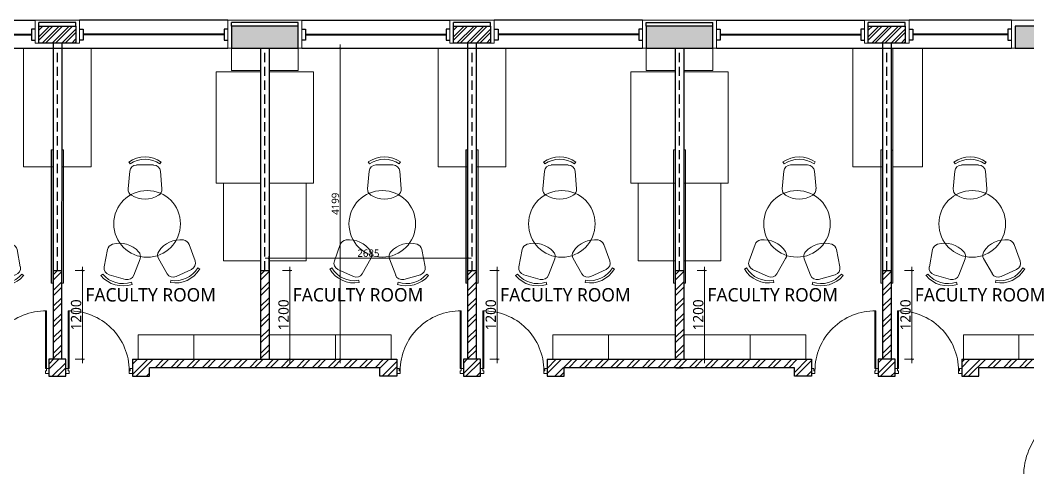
# Model space of a CAD drawing. Header units: millimetres. Extents: x 897770 to 1185420, y -692043 to -233237.
# Drawn here: x 912792 to 926400, y -437724 to -431679 of the extents above; entities that cross this region are included whole.
import ezdxf

# ---------------------------------------------------------------- set-up
doc = ezdxf.new("R2010")
doc.units = ezdxf.units.MM
doc.header["$MEASUREMENT"] = 0
doc.header["$PDMODE"] = 67
doc.linetypes.add('HIDDEN', pattern=[0.375, 0.25, -0.125])
doc.layers.get('Defpoints').update_dxf_attribs({"color": 6})
for name, color, linetype, lineweight in [('A-Detail Lines', 8, 'Continuous', 25), ('A-Door', 4, 'Continuous', 9), ('A-Wall Sec', 1, 'Continuous', 30), ('A-WIN', 5, 'Continuous', 25), ('Dim', 254, 'Continuous', 13), ('ele l', 6, 'Continuous', 15), ('Fire pipe', 80, 'Continuous', 15), ('frntr', 32, 'Continuous', 13), ('I-Furniture', 34, 'Continuous', 13), ('P-SANR-FIXT', 6, 'Continuous', 9), ('S-Concrete', 40, 'Continuous', 30), ('ST CLADDING PLAN', 6, 'Continuous', 9), ('text', 7, 'Continuous', 5)]:
    doc.layers.add(name, color=color, linetype=linetype, lineweight=lineweight)
for name, color, linetype in [('A-Wall Patt', 8, 'Continuous'), ('A-Window', 4, 'Continuous'), ('S-Conc Patt', 9, 'Continuous')]:
    doc.layers.add(name, color=color, linetype=linetype)
doc.styles.get("Standard").update_dxf_attribs({"font": 'trebuc.ttf'})
doc.dimstyles.new('IIITD_WD_M @ 50', dxfattribs={"dimscale": 50, "dimtxt": 2, "dimasz": 0.5, "dimexe": 0.5, "dimexo": 0.25, "dimgap": 0.3, "dimtad": 1, "dimdec": 0, "dimrnd": 1, "dimzin": 0, "dimdsep": 46, "dimtxsty": 'Standard', "dimblk": 'ARCHTICK', "dimcen": 0.2, "dimdle": 1, "dimclrd": 8, "dimclre": 9, "dimadec": 0, "dimazin": 0, "dimtfac": 1, "dimtdec": 0, "dimtofl": 0, "dimtmove": 0, "dimatfit": 0, "dimfxl": 1, "dimtolj": 1, "dimtzin": 0, "dimlwd": -1, "dimlwe": -1, "dimarcsym": 0})
pattern_1 = [(45, (1589778.83, -160440.31), (-106.066017, 106.066017), []), (45, (1589849.54, -160440.31), (-106.066017, 106.066017), [])]

# ---------------------------------------------------------------- blocks, each defined once
blk = doc.blocks.new('Big Door Garbage')
at = {"layer": 'A-Detail Lines', "lineweight": 18}
for centre, radius, start, end in [((-12515, 128703), 515, 270, 3.8969), ((-11085, 128703), 915, 177.8078, 270)]:
    blk.add_arc(centre, radius, start, end, dxfattribs=at)
at = {"layer": 'ele l', "lineweight": 18}
for p, q in [((-12550, 128778), (-12500, 128778)), ((-12550, 128703), (-12550, 128778)), ((-12515, 128738), (-12500, 128738)), ((-12515, 128703), (-12515, 128738)), ((-12500, 128778), (-12500, 128738)), ((-11100, 128778), (-11100, 128738)), ((-11050, 128778), (-11100, 128778)), ((-11085, 128738), (-11100, 128738)), ((-11085, 128703), (-11085, 128738)), ((-11050, 128703), (-11050, 128778)), ((-12550, 128703), (-12515, 128703)), ((-12515, 128703), (-12515, 128188)), ((-12499, 128703), (-12515, 128703)), ((-12499, 128703), (-12499, 128188)), ((-11101, 128703), (-11101, 127788)), ((-11101, 128703), (-11085, 128703)), ((-11050, 128703), (-11085, 128703)), ((-11085, 128703), (-11085, 127788))]:
    blk.add_line(p, q, dxfattribs=at)
blk = doc.blocks.new('block lft')
at = {"layer": 'S-Conc Patt'}
for points in [[(815815, -274526), (815815, -274226), (814915, -274226), (814915, -274526)], [(821415, -274526), (821415, -274226), (820515, -274226), (820515, -274526)], [(826400, -274526), (826400, -274226), (825500, -274226), (825500, -274526)]]:
    blk.add_hatch(color=256, dxfattribs=at).paths.add_polyline_path(points)
at = {"layer": 'S-Concrete'}
for points in [[(814915, -274226), (814915, -274526), (815815, -274526), (815815, -274226)], [(820515, -274226), (820515, -274526), (821415, -274526), (821415, -274226)]]:
    blk.add_lwpolyline(points, close=True, dxfattribs=at)
at = {"layer": 'S-Concrete', "elevation": 0}
blk.add_lwpolyline([(825500, -274226), (825500, -274526), (826400, -274526), (826400, -274226)], close=True, dxfattribs=at)
blk = doc.blocks.new('block rt lft')
at = {"color": 6}
blk.add_blockref('block lft', (0, 0), dxfattribs=at)
blk = doc.blocks.new('WEREWGFWERG')
at = {"layer": 'A-Wall Patt'}
h = blk.add_hatch(dxfattribs=at)
h.set_pattern_fill('ANSI32', color=256, scale=250, style=0)
h.set_pattern_definition([(45, (11200, 500), (-66.291261, 66.291261), []), (45, (11244.19, 500), (-66.291261, 66.291261), [])])
h.paths.add_polyline_path([(924568, -353681), (924568, -353911), (925068, -353911), (925068, -353681)])
at = {"layer": 'A-Detail Lines'}
for p, q in [((925068, -353631, 0), (924568, -353631, 0)), ((924568, -353681, 0), (924568, -353631, 0)), ((925068, -353681, 0), (925068, -353631, 0))]:
    blk.add_line(p, q, dxfattribs=at)
at = {"layer": 'A-Wall Sec', "elevation": 0}
blk.add_lwpolyline([(924568, -353911), (924568, -353681), (925068, -353681), (925068, -353911)], close=True, dxfattribs=at)
blk.add_lwpolyline([(924568, -353911), (924568, -353681), (925068, -353681), (925068, -353911)], close=True, dxfattribs=at)
at = {"layer": 'A-WIN', "color": 2, "lineweight": 40}
blk.add_line((926453, -353796, 0), (925168, -353796, 0), dxfattribs=at)
at = {"layer": 'A-WIN', "color": 2, "lineweight": 40, "elevation": 0}
blk.add_lwpolyline([(922568, -353796), (924468, -353796)], dxfattribs=at)
blk.add_lwpolyline([(922568, -353796), (924468, -353796)], dxfattribs=at)
at = {"layer": 'A-Window'}
for p, q in [((926503, -353601, 0), (925118, -353601, 0)), ((922518, -353981, 0), (926503, -353981, 0))]:
    blk.add_line(p, q, dxfattribs=at)
at = {"layer": 'A-Window', "elevation": 0}
for points in [[(922518, -353601), (924518, -353601)], [(922518, -353721), (922568, -353721), (922568, -353871), (922518, -353871)], [(924518, -353721), (924468, -353721), (924468, -353871), (924518, -353871)], [(925118, -353721), (925168, -353721), (925168, -353871), (925118, -353871)], [(926503, -353721), (926453, -353721), (926453, -353871), (926503, -353871)]]:
    blk.add_lwpolyline(points, dxfattribs=at)
at = {"layer": 'ST CLADDING PLAN'}
for p, q in [((922518, -353981), (922518, -353601)), ((924518, -353911, 0), (924518, -353601, 0)), ((925118, -353601, 0), (924518, -353601, 0)), ((925118, -353911, 0), (925118, -353601, 0)), ((926503, -353981, 0), (926503, -353601, 0)), ((924518, -353911, 0), (924568, -353911, 0)), ((925118, -353911, 0), (925068, -353911, 0)), ((922518, -353981, 0), (922468, -353981)), ((926503, -353981, 0), (926553, -353981, 0))]:
    blk.add_line(p, q, dxfattribs=at)
blk = doc.blocks.new('ERGEWGRWR')
at = {"layer": 'A-Wall Patt'}
h = blk.add_hatch(dxfattribs=at)
h.set_pattern_fill('ANSI32', color=256, scale=250, style=0)
h.set_pattern_definition([(45, (5600, 500), (-66.291261, 66.291261), []), (45, (5644.19, 500), (-66.291261, 66.291261), [])])
h.paths.add_polyline_path([(918968, -353681), (918968, -353911), (919468, -353911), (919468, -353681)])
at = {"layer": 'A-Detail Lines'}
for p, q in [((919468, -353631, 0), (918968, -353631, 0)), ((918968, -353681, 0), (918968, -353631, 0)), ((919468, -353681, 0), (919468, -353631, 0))]:
    blk.add_line(p, q, dxfattribs=at)
at = {"layer": 'A-Wall Sec', "elevation": 0}
blk.add_lwpolyline([(918968, -353911), (918968, -353681), (919468, -353681), (919468, -353911)], close=True, dxfattribs=at)
blk.add_lwpolyline([(918968, -353911), (918968, -353681), (919468, -353681), (919468, -353911)], close=True, dxfattribs=at)
at = {"layer": 'A-WIN', "color": 2, "lineweight": 40}
blk.add_line((921468, -353796), (919568, -353796, 0), dxfattribs=at)
at = {"layer": 'A-WIN', "color": 2, "lineweight": 40, "elevation": 0}
blk.add_lwpolyline([(916968, -353796), (918868, -353796)], dxfattribs=at)
blk.add_lwpolyline([(916968, -353796), (918868, -353796)], dxfattribs=at)
at = {"layer": 'A-Window'}
for p, q in [((921518, -353601, 0), (919518, -353601, 0)), ((916918, -353981, 0), (921518, -353981))]:
    blk.add_line(p, q, dxfattribs=at)
at = {"layer": 'A-Window', "elevation": 0}
for points in [[(916918, -353601), (918918, -353601)], [(916918, -353721), (916968, -353721), (916968, -353871), (916918, -353871)], [(918918, -353721), (918868, -353721), (918868, -353871), (918918, -353871)], [(919518, -353721), (919568, -353721), (919568, -353871), (919518, -353871)], [(921518, -353721), (921468, -353721), (921468, -353871), (921518, -353871)]]:
    blk.add_lwpolyline(points, dxfattribs=at)
at = {"layer": 'ST CLADDING PLAN'}
for p, q in [((916918, -353981), (916918, -353601)), ((918918, -353911, 0), (918918, -353601, 0)), ((919518, -353601, 0), (918918, -353601, 0)), ((919518, -353911, 0), (919518, -353601, 0)), ((921518, -353981, 0), (921518, -353601, 0)), ((918918, -353911, 0), (918968, -353911, 0)), ((919518, -353911, 0), (919468, -353911, 0)), ((916918, -353981, 0), (916868, -353981)), ((921518, -353981), (921568, -353981))]:
    blk.add_line(p, q, dxfattribs=at)
blk = doc.blocks.new('ERGWERGWRWRG')
at = {"layer": 'A-Wall Patt'}
h = blk.add_hatch(dxfattribs=at)
h.set_pattern_fill('ANSI32', color=256, scale=250, style=0)
h.set_pattern_definition([(45, (2e-08, 500), (-66.291261, 66.291261), []), (45, (44.19, 500), (-66.291261, 66.291261), [])])
h.paths.add_polyline_path([(913368, -353681), (913368, -353911), (913868, -353911), (913868, -353681)])
at = {"layer": 'A-Detail Lines'}
for p, q in [((913868, -353631, 0), (913368, -353631, 0)), ((913368, -353681, 0), (913368, -353631, 0)), ((913868, -353681, 0), (913868, -353631, 0))]:
    blk.add_line(p, q, dxfattribs=at)
at = {"layer": 'A-Wall Sec', "elevation": 0}
blk.add_lwpolyline([(913368, -353911), (913368, -353681), (913868, -353681), (913868, -353911)], close=True, dxfattribs=at)
blk.add_lwpolyline([(913368, -353911), (913368, -353681), (913868, -353681), (913868, -353911)], close=True, dxfattribs=at)
at = {"layer": 'A-WIN', "color": 2, "lineweight": 40}
blk.add_line((915868, -353796), (913968, -353796, 0), dxfattribs=at)
at = {"layer": 'A-WIN', "color": 2, "lineweight": 40, "elevation": 0}
blk.add_lwpolyline([(911893, -353796), (913268, -353796)], dxfattribs=at)
blk.add_lwpolyline([(911893, -353796), (913268, -353796)], dxfattribs=at)
at = {"layer": 'A-Window'}
for p, q in [((915918, -353601, 0), (913918, -353601, 0)), ((911843, -353981, 0), (915918, -353981))]:
    blk.add_line(p, q, dxfattribs=at)
at = {"layer": 'A-Window', "elevation": 0}
for points in [[(911843, -353601), (913318, -353601)], [(911843, -353721), (911893, -353721), (911893, -353871), (911843, -353871)], [(913318, -353721), (913268, -353721), (913268, -353871), (913318, -353871)], [(913918, -353721), (913968, -353721), (913968, -353871), (913918, -353871)], [(915918, -353721), (915868, -353721), (915868, -353871), (915918, -353871)]]:
    blk.add_lwpolyline(points, dxfattribs=at)
at = {"layer": 'ST CLADDING PLAN'}
for p, q in [((911843, -353981), (911843, -353601)), ((913318, -353911, 0), (913318, -353601, 0)), ((913918, -353601, 0), (913318, -353601, 0)), ((913918, -353911, 0), (913918, -353601, 0)), ((915918, -353981, 0), (915918, -353601, 0)), ((913318, -353911, 0), (913368, -353911, 0)), ((913918, -353911, 0), (913868, -353911, 0)), ((911843, -353981, 0), (911793, -353981)), ((915918, -353981), (915968, -353981))]:
    blk.add_line(p, q, dxfattribs=at)
blk = doc.blocks.new('wtrtrwtw')
at = {"layer": 'A-Wall Patt'}
for p, q in [((916868, -353631, 0), (915968, -353631, 0)), ((915968, -353681), (915968, -353631, 0)), ((916868, -353681), (916868, -353631, 0)), ((921568, -353631, 0), (922468, -353631, 0)), ((921568, -353681), (921568, -353631, 0)), ((922468, -353681), (922468, -353631, 0))]:
    blk.add_line(p, q, dxfattribs=at)
at = {"layer": 'ST CLADDING PLAN'}
for p, q in [((916918, -353601, 0), (915918, -353601, 0)), ((921518, -353601, 0), (922518, -353601, 0))]:
    blk.add_line(p, q, dxfattribs=at)
blk = doc.blocks.new('ABL_Door_S - 1000 x 2100-11-3 Second Floor Lvl')
at = {"layer": 'A-Door'}
blk.add_arc((-450, -2.5), 900, 269.04503, 0, dxfattribs=at)
at = {"layer": 'ele l'}
for p, q in [((-500, 37.5), (-450, 37.5)), ((-500, -37.5), (-500, 37.5)), ((-450, 37.5), (-450, -2.5)), ((450, 37.5), (450, -2.5)), ((500, 37.5), (450, 37.5)), ((500, -37.5), (500, 37.5)), ((-500, -37.5), (-465, -37.5)), ((-465, -2.5), (-450, -2.5)), ((-465, -37.5), (-465, -2.5)), ((-465, -37.5), (-465, -902.4)), ((-450, -37.5), (-465, -37.5)), ((-450, -37.5), (-450, -902.5)), ((465, -2.5), (450, -2.5)), ((465, -37.5), (465, -2.5)), ((500, -37.5), (465, -37.5))]:
    blk.add_line(p, q, dxfattribs=at)
blk = doc.blocks.new('A$C036A7D3A')
at = {"layer": 'I-Furniture'}
blk.add_hatch(color=160, dxfattribs=at).paths.add_polyline_path([(-18, -1754), (-18, 46), (7, 46), (7, -1754)])
at = {"layer": 'I-Furniture', "elevation": 0}
blk.add_lwpolyline([(-18, -1754), (-18, 46), (7, 46), (7, -1754)], close=True, dxfattribs=at)
blk = doc.blocks.new('_ArchTick')
at = {"color": 0, "linetype": 'ByBlock', "const_width": 0.15}
blk.add_lwpolyline([(-0.5, -0.5), (0.5, 0.5)], dxfattribs=at)
blk = doc.blocks.new('*D841')
at = {"layer": 'Defpoints', "color": 0, "transparency": 16777216}
for p in [(918952, -435058, 0), (919235, -435058), (918952, -436258, 0)]:
    blk.add_point(p, dxfattribs=at)
at = {"layer": 'Dim', "color": 8, "transparency": 16777216}
blk.add_line((919235, -436308), (919235, -435008), dxfattribs=at)
at = {"layer": 'Dim', "color": 9, "transparency": 16777216}
for p, q in [((919135, -435058), (919260, -435058)), ((919135, -436258), (919260, -436258))]:
    blk.add_line(p, q, dxfattribs=at)
at = {"layer": 'Dim', "color": 8, "transparency": 16777216, "xscale": 25, "yscale": 25, "zscale": 25}
for p, rotation in [((919235, -435058), 90), ((919235, -436258), 270)]:
    blk.add_blockref('_ArchTick', p, dxfattribs=dict(at, rotation=rotation))
at = {"layer": 'Dim', "color": 0, "transparency": 16777216, "insert": (919148, -435658), "char_height": 140, "attachment_point": 5, "rotation": 90}
blk.add_mtext('\\A1;1200', dxfattribs=at)
blk = doc.blocks.new('*D842')
at = {"layer": 'Defpoints', "color": 0, "transparency": 16777216}
for p in [(916152, -435058, 0), (916435, -435058), (916152, -436258, 0)]:
    blk.add_point(p, dxfattribs=at)
at = {"layer": 'Dim', "color": 8, "transparency": 16777216}
blk.add_line((916435, -436308), (916435, -435008), dxfattribs=at)
at = {"layer": 'Dim', "color": 9, "transparency": 16777216}
for p, q in [((916335, -435058), (916460, -435058)), ((916335, -436258), (916460, -436258))]:
    blk.add_line(p, q, dxfattribs=at)
at = {"layer": 'Dim', "color": 8, "transparency": 16777216, "xscale": 25, "yscale": 25, "zscale": 25}
for p, rotation in [((916435, -435058), 90), ((916435, -436258), 270)]:
    blk.add_blockref('_ArchTick', p, dxfattribs=dict(at, rotation=rotation))
at = {"layer": 'Dim', "color": 0, "transparency": 16777216, "insert": (916349, -435658), "char_height": 140, "attachment_point": 5, "rotation": 90}
blk.add_mtext('\\A1;1200', dxfattribs=at)
blk = doc.blocks.new('*D843')
at = {"layer": 'Defpoints', "color": 0, "transparency": 16777216}
for p in [(913352, -435058, 0), (913635, -435058), (913352, -436258, 0)]:
    blk.add_point(p, dxfattribs=at)
at = {"layer": 'Dim', "color": 8, "transparency": 16777216}
blk.add_line((913635, -436308), (913635, -435008), dxfattribs=at)
at = {"layer": 'Dim', "color": 9, "transparency": 16777216}
for p, q in [((913535, -435058), (913660, -435058)), ((913535, -436258), (913660, -436258))]:
    blk.add_line(p, q, dxfattribs=at)
at = {"layer": 'Dim', "color": 8, "transparency": 16777216, "xscale": 25, "yscale": 25, "zscale": 25}
for p, rotation in [((913635, -435058), 90), ((913635, -436258), 270)]:
    blk.add_blockref('_ArchTick', p, dxfattribs=dict(at, rotation=rotation))
at = {"layer": 'Dim', "color": 0, "transparency": 16777216, "insert": (913548, -435658), "char_height": 140, "attachment_point": 5, "rotation": 90}
blk.add_mtext('\\A1;1200', dxfattribs=at)
blk = doc.blocks.new('*D844')
at = {"layer": 'Defpoints', "color": 0, "transparency": 16777216}
for p in [(921752, -435058, 0), (922035, -435058), (921752, -436258, 0)]:
    blk.add_point(p, dxfattribs=at)
at = {"layer": 'Dim', "color": 8, "transparency": 16777216}
blk.add_line((922035, -436308), (922035, -435008), dxfattribs=at)
at = {"layer": 'Dim', "color": 9, "transparency": 16777216}
for p, q in [((921935, -435058), (922060, -435058)), ((921935, -436258), (922060, -436258))]:
    blk.add_line(p, q, dxfattribs=at)
at = {"layer": 'Dim', "color": 8, "transparency": 16777216, "xscale": 25, "yscale": 25, "zscale": 25}
for p, rotation in [((922035, -435058), 90), ((922035, -436258), 270)]:
    blk.add_blockref('_ArchTick', p, dxfattribs=dict(at, rotation=rotation))
at = {"layer": 'Dim', "color": 0, "transparency": 16777216, "insert": (921949, -435658), "char_height": 140, "attachment_point": 5, "rotation": 90}
blk.add_mtext('\\A1;1200', dxfattribs=at)
blk = doc.blocks.new('*D845')
at = {"layer": 'Defpoints', "color": 0, "transparency": 16777216}
for p in [(924552, -435058, 0), (924835, -435058), (924552, -436258, 0)]:
    blk.add_point(p, dxfattribs=at)
at = {"layer": 'Dim', "color": 8, "transparency": 16777216}
blk.add_line((924835, -436308), (924835, -435008), dxfattribs=at)
at = {"layer": 'Dim', "color": 9, "transparency": 16777216}
for p, q in [((924735, -435058), (924860, -435058)), ((924735, -436258), (924860, -436258))]:
    blk.add_line(p, q, dxfattribs=at)
at = {"layer": 'Dim', "color": 8, "transparency": 16777216, "xscale": 25, "yscale": 25, "zscale": 25}
for p, rotation in [((924835, -435058), 90), ((924835, -436258), 270)]:
    blk.add_blockref('_ArchTick', p, dxfattribs=dict(at, rotation=rotation))
at = {"layer": 'Dim', "color": 0, "transparency": 16777216, "insert": (924748, -435658), "char_height": 140, "attachment_point": 5, "rotation": 90}
blk.add_mtext('\\A1;1200', dxfattribs=at)
blk = doc.blocks.new('chair1')
at = {"layer": 'frntr'}
for p, q in [((-320, 228), (-84, 207)), ((16, 201), (42, 219)), ((1, 115), (1, -115)), ((-320, -228), (-84, -207)), ((16, -201), (42, -219))]:
    blk.add_line(p, q, dxfattribs=at)
for centre, radius, start, end in [((-108, 0), 351, 148.407, 211.593), ((-328, 135), 92.9, 85.0303, 148.407), ((-92, 115), 92.9, 0, 85.0303), ((-278, 0), 356, 325.6197, 34.3803), ((-278, 0), 387, 325.6197, 34.3803), ((-92, -115), 92.9, 274.9697, 0), ((-328, -135), 92.9, 211.593, 274.9697)]:
    blk.add_arc(centre, radius, start, end, dxfattribs=at)
blk = doc.blocks.new('*D1940')
at = {"layer": 'Defpoints', "color": 0, "transparency": 16777216}
for p in [(918837, -434892), (916152, -435058, 0), (918837, -435231, 0)]:
    blk.add_point(p, dxfattribs=at)
at = {"layer": 'P-SANR-FIXT', "color": 8, "transparency": 16777216}
blk.add_line((916102, -434892), (918887, -434892), dxfattribs=at)
at = {"layer": 'P-SANR-FIXT', "color": 9, "transparency": 16777216}
for p, q in [((916152, -435045), (916152, -434867)), ((918837, -435218), (918837, -434867))]:
    blk.add_line(p, q, dxfattribs=at)
at = {"layer": 'P-SANR-FIXT', "color": 8, "transparency": 16777216, "xscale": 25, "yscale": 25, "zscale": 25, "rotation": 180}
blk.add_blockref('_ArchTick', (916152, -434892), dxfattribs=at)
at = {"layer": 'P-SANR-FIXT', "color": 8, "transparency": 16777216, "xscale": 25, "yscale": 25, "zscale": 25}
blk.add_blockref('_ArchTick', (918837, -434892), dxfattribs=at)
at = {"layer": 'P-SANR-FIXT', "color": 0, "transparency": 16777216, "insert": (917495, -434826), "char_height": 100, "attachment_point": 5}
blk.add_mtext('\\A1;2685', dxfattribs=at)
blk = doc.blocks.new('*D1941')
at = {"layer": 'Defpoints', "color": 0, "transparency": 16777216}
for p in [(917115, -432059), (917880, -432059, 0), (917880, -436258, 0)]:
    blk.add_point(p, dxfattribs=at)
at = {"layer": 'P-SANR-FIXT', "color": 8, "transparency": 16777216}
blk.add_line((917115, -436308), (917115, -432009), dxfattribs=at)
at = {"layer": 'P-SANR-FIXT', "color": 9, "transparency": 16777216}
for p, q in [((917867, -432059), (917090, -432059)), ((917867, -436258), (917090, -436258))]:
    blk.add_line(p, q, dxfattribs=at)
at = {"layer": 'P-SANR-FIXT', "color": 8, "transparency": 16777216, "xscale": 25, "yscale": 25, "zscale": 25}
for p, rotation in [((917115, -432059), 90), ((917115, -436258), 270)]:
    blk.add_blockref('_ArchTick', p, dxfattribs=dict(at, rotation=rotation))
at = {"layer": 'P-SANR-FIXT', "color": 0, "transparency": 16777216, "insert": (917049, -434158), "char_height": 100, "attachment_point": 5, "rotation": 90}
blk.add_mtext('\\A1;4199', dxfattribs=at)

msp = doc.modelspace()

# ---------------------------------------------------------------- hatches: boundary and pattern name
at = {"layer": 'A-Wall Patt'}
h = msp.add_hatch(dxfattribs=at)
h.set_pattern_fill('ANSI32', color=256, scale=400, style=0)
h.set_pattern_definition([(45, (-11199.6, 0), (-106.066017, 106.066017), []), (45, (-11128.89, 0), (-106.066017, 106.066017), [])])
h.paths.add_polyline_path([(913237.4, -436257.9), (913352.5, -436257.9), (913352.5, -435057.9), (913237.4, -435057.9)])
h = msp.add_hatch(dxfattribs=at)
h.set_pattern_fill('ANSI32', color=256, scale=400, style=0)
h.set_pattern_definition([(45, (-8399.38, 0), (-106.066017, 106.066017), []), (45, (-8328.67, 0), (-106.066017, 106.066017), [])])
h.paths.add_polyline_path([(916037.7, -436257.9), (916152.7, -436257.9), (916152.7, -435057.9), (916037.7, -435057.9)])
h = msp.add_hatch(dxfattribs=at)
h.set_pattern_fill('ANSI32', color=256, scale=400, style=0)
h.set_pattern_definition([(45, (-5599.6, 0), (-106.066017, 106.066017), []), (45, (-5528.89, 0), (-106.066017, 106.066017), [])])
h.paths.add_polyline_path([(918837.4, -436257.9), (918952.5, -436257.9), (918952.5, -435057.9), (918837.4, -435057.9)])
h = msp.add_hatch(dxfattribs=at)
h.set_pattern_fill('ANSI32', color=256, scale=400, style=0)
h.set_pattern_definition([(45, (-2799.38, 0), (-106.066017, 106.066017), []), (45, (-2728.67, 0), (-106.066017, 106.066017), [])])
h.paths.add_polyline_path([(921637.7, -436257.9), (921752.7, -436257.9), (921752.7, -435057.9), (921637.7, -435057.9)])
h = msp.add_hatch(dxfattribs=at)
h.set_pattern_fill('ANSI32', color=256, scale=400, style=0)
h.paths.add_polyline_path([(924437, -436257.9), (924552.1, -436257.9), (924552.1, -435057.9), (924437, -435057.9)])
h = msp.add_hatch(dxfattribs=at)
h.set_pattern_fill('ANSI32', color=256, scale=400, style=0)
h.set_pattern_definition(pattern_1)
h.paths.add_polyline_path([(913179.5, -436487.8), (913409.5, -436487.8), (913409.5, -436257.9), (913179.5, -436257.9)])
h = msp.add_hatch(dxfattribs=at)
h.set_pattern_fill('ANSI32', color=256, scale=400, style=0)
h.set_pattern_definition(pattern_1)
h.paths.add_polyline_path([(917879.5, -436257.9), (914309.5, -436257.9), (914309.5, -436487.9), (914539.5, -436487.9), (914539.5, -436372.9), (917649.5, -436372.9), (917649.5, -436397.9), (917649.5, -436487.9), (917879.5, -436487.9)])
h = msp.add_hatch(dxfattribs=at)
h.set_pattern_fill('ANSI32', color=256, scale=400, style=0)
h.set_pattern_definition(pattern_1)
h.paths.add_polyline_path([(919009.5, -436257.9), (918779.5, -436257.9), (918779.5, -436487.9), (919009.5, -436487.9)])
h = msp.add_hatch(dxfattribs=at)
h.set_pattern_fill('ANSI32', color=256, scale=400, style=0)
h.set_pattern_definition(pattern_1)
h.paths.add_polyline_path([(923479.5, -436257.9), (919909.5, -436257.9), (919909.5, -436487.9), (920139.5, -436487.9), (920139.5, -436372.9), (923249.5, -436372.9), (923249.5, -436397.9), (923249.5, -436487.9), (923479.5, -436487.9)])
h = msp.add_hatch(dxfattribs=at)
h.set_pattern_fill('ANSI32', color=256, scale=400, style=0)
h.paths.add_polyline_path([(924609.2, -436257.9), (924379.2, -436257.9), (924379.2, -436382.9), (924379.5, -436382.9), (924379.5, -436450.4), (924379.2, -436450.4), (924379.2, -436487.9), (924609.2, -436487.9)])
h = msp.add_hatch(dxfattribs=at)
h.set_pattern_fill('ANSI32', color=256, scale=400, style=0)
h.set_pattern_definition(pattern_1)
h.paths.add_polyline_path([(927179.8, -436257.9), (925509.2, -436257.9), (925509.2, -436487.9), (925739.2, -436487.9), (925739.2, -436372.9), (927409.8, -436372.9), (927409.8, -436316.5), (927179.8, -436316.5)])

# ---------------------------------------------------------------- linework, layer by layer
at = {"layer": 'A-Wall Sec'}
for p, q in [((913237.3, -431989, 0), (913237, -436257.9, 0)), ((913352.3, -431989, 0), (913352, -436257.9, 0)), ((918837, -436257.9, 0), (918837.3, -431989, 0)), ((918952, -436257.9, 0), (918952.3, -431989, 0)), ((924437.3, -431989, 0), (924437, -436257.9, 0)), ((924552.3, -431989, 0), (924552, -436257.9, 0)), ((916037.3, -432059, 0), (916037.3, -436258.2, 0)), ((916152.3, -432059, 0), (916152.3, -436257.9, 0)), ((921637.3, -432059, 0), (921637.3, -436257.9, 0)), ((921752.3, -432059, 0), (921752.3, -436257.9, 0)), ((913237.1, -435057.9, 0), (913352.1, -435057.9, 0)), ((916037.3, -435057.9, 0), (916152.3, -435057.9, 0)), ((918837.1, -435057.9, 0), (918952.1, -435057.9, 0)), ((921637.3, -435057.9, 0), (921752.3, -435057.9, 0)), ((924437.1, -435057.9, 0), (924552.1, -435057.9, 0)), ((914309.5, -436372.9, 0), (914309.5, -436372.9, 0)), ((919909.5, -436372.9, 0), (919909.5, -436372.9, 0)), ((921644.8, -436372.9, 0), (921744.8, -436372.9, 0)), ((921644.8, -436372.9, 0), (921744.8, -436372.9, 0))]:
    msp.add_line(p, q, dxfattribs=at)
at = {"layer": 'A-Wall Sec', "elevation": 0}
for points in [[(913179.5, -436487.8), (913409.5, -436487.8), (913409.5, -436257.9), (913179.5, -436257.9)], [(918779.5, -436487.9), (919009.5, -436487.9), (919009.5, -436257.9), (918779.5, -436257.9)], [(924379.2, -436487.9), (924609.2, -436487.9), (924609.2, -436257.9), (924379.2, -436257.9)]]:
    msp.add_lwpolyline(points, close=True, dxfattribs=at)
for points in [[(914309.5, -436257.9), (914309.5, -436487.9), (914539.5, -436487.9), (914539.5, -436372.9)], [(914309.5, -436257.9), (917879.5, -436257.9), (917879.5, -436487.9), (917649.5, -436487.9), (917649.5, -436372.9), (914539.5, -436372.9)], [(919909.5, -436257.9), (919909.5, -436487.9), (920139.5, -436487.9), (920139.5, -436372.9)], [(919909.5, -436257.9), (923479.5, -436257.9), (923479.5, -436487.9), (923249.5, -436487.9), (923249.5, -436372.9), (920139.5, -436372.9)], [(925509.2, -436257.9), (925509.2, -436487.9), (925739.2, -436487.9), (925739.2, -436372.9)], [(925509.2, -436257.9), (927179.8, -436257.9)], [(927409.8, -436316.5), (927409.8, -436372.9), (925739.2, -436372.9)]]:
    msp.add_lwpolyline(points, dxfattribs=at)
at = {"layer": 'A-Window', "linetype": 'HIDDEN', "ltscale": 500}
for p, q in [((913294.5, -435057.9, 0), (913294.5, -432059, 0)), ((916094.5, -435057.9, 0), (916094.5, -432059, 0)), ((918894.5, -435057.9, 0), (918894.5, -432059, 0)), ((921694.5, -435057.9, 0), (921694.5, -432059, 0)), ((924494.2, -435057.9, 0), (924494.2, -432059.6, 0))]:
    msp.add_line(p, q, dxfattribs=at)
at = {"layer": 'Fire pipe', "elevation": 0}
for points in [[(915644.3, -432059), (915644.3, -432359), (916036.8, -432359), (916036.8, -432059), (915644.3, -432059)], [(916152.3, -432059), (916152.3, -432359), (916544.8, -432359), (916544.8, -432059), (916152.3, -432059)], [(921244.3, -432059), (921244.3, -432359), (921636.8, -432359), (921636.8, -432059), (921244.3, -432059)], [(921751.8, -432059), (921751.8, -432359), (922144.3, -432359), (922144.3, -432059), (921751.8, -432059)]]:
    msp.add_lwpolyline(points, dxfattribs=at)
at = {"layer": 'frntr', "elevation": 0}
for points in [[(913237.3, -432058.3), (913237.5, -433658.3), (912837.5, -433658.4), (912837.3, -432058.4)], [(913352.3, -432059), (913352.3, -433659), (913752.3, -433659), (913752.3, -432059)], [(918836.2, -432058.6), (918836.4, -433658.6), (918436.4, -433658.7), (918436.2, -432058.7)], [(918952.3, -432059), (918952.3, -433659), (919352.3, -433659), (919352.3, -432059)], [(924436.2, -432058.6), (924436.4, -433658.6), (924036.4, -433658.7), (924036.2, -432058.7)], [(924577.1, -432059), (924577.1, -433659), (924977.1, -433659), (924977.1, -432059)], [(915437.5, -433878.3), (915437.3, -432378.3), (916037.3, -432378.2), (916037.5, -433878.2)], [(916152.5, -433878.3), (916152.3, -432378.3), (916752.3, -432378.2), (916752.5, -433878.2)], [(921037.5, -433878.3), (921037.3, -432378.3), (921637.3, -432378.2), (921637.5, -433878.2)], [(921752.5, -433878.3), (921752.3, -432378.3), (922352.3, -432378.2), (922352.5, -433878.2)], [(915537.5, -434928.3), (915537.3, -433878.3), (916037.3, -433878.2), (916037.5, -434928.2)], [(916152.6, -434928.3), (916152.5, -433878.3), (916652.5, -433878.3), (916652.6, -434928.3)], [(921137.5, -434928.3), (921137.3, -433878.3), (921637.3, -433878.2), (921637.5, -434928.2)], [(921752.6, -434928.3), (921752.5, -433878.3), (922252.5, -433878.3), (922252.6, -434928.3)]]:
    msp.add_lwpolyline(points, close=True, dxfattribs=at)
at = {"layer": 'frntr'}
for centre in [(914506.5, -434429.3), (917682.3, -434429.1), (920106.5, -434429.3), (923282.3, -434429.1), (925648.5, -434429.3, 0)]:
    msp.add_circle(centre, 450, dxfattribs=at)
at = {"layer": 'I-Furniture'}
for p, q in [((914386.8, -435927.9, 0), (914386.7, -436257.6, 0)), ((916036.8, -435927.9, 0), (914386.8, -435927.9, 0)), ((915136.8, -435927.9, 0), (915136.8, -436257.9, 0)), ((916151.8, -435927.9, 0), (917801.8, -435927.9, 0)), ((917051.8, -435927.9, 0), (917051.8, -436257.9, 0)), ((917801.8, -435927.9, 0), (917801.8, -436257.5, 0)), ((919986.8, -435927.9, 0), (919986.7, -436257.5, 0)), ((921636.8, -435927.9, 0), (919986.8, -435927.9, 0)), ((920736.8, -435927.9, 0), (920736.8, -436257.9, 0)), ((921751.8, -435928.2, 0), (923402.1, -435928.2, 0)), ((922651.8, -435928.2, 0), (922651.8, -436257.9, 0)), ((922651.8, -435928.2, 0), (922651.8, -436257.9, 0)), ((923402.1, -435928.2, 0), (923402.1, -436257.9, 0)), ((927179.3, -435928.2, 0), (925529.6, -435928.2, 0)), ((925529.6, -436257.9, 0), (925529.6, -435928.2, 0)), ((926279.3, -435928.2, 0), (926279.3, -436257.9, 0))]:
    msp.add_line(p, q, dxfattribs=at)
at = {"layer": 'I-Furniture', "elevation": 0}
for points in [[(913212.2, -433431), (913212.2, -435230.8), (913237.2, -435230.8), (913237.2, -433431)], [(918812.1, -433431), (918812.1, -435230.8), (918837.1, -435230.8), (918837.1, -433431)], [(921612.4, -433431), (921612.4, -435230.7), (921637.4, -435230.7), (921637.4, -433431)], [(924412.1, -433431), (924412.1, -435230.8), (924437.1, -435230.8), (924437.1, -433431)]]:
    msp.add_lwpolyline(points, close=True, dxfattribs=at)
at = {"layer": 'ST CLADDING PLAN'}
for p, q in [((916594.3, -431679, 0), (915594.3, -431679, 0)), ((921194.3, -431679, 0), (922194.3, -431679, 0)), ((927086.1, -431679, 0), (926179.3, -431679, 0))]:
    msp.add_line(p, q, dxfattribs=at)

# ---------------------------------------------------------------- block references
at = {"color": 6}
msp.add_blockref('block rt lft', (100729.7, -157533), dxfattribs=at)
at = {"layer": 'A-Detail Lines', "rotation": 270}
msp.add_blockref('Big Door Garbage', (798554, -448924, 0), dxfattribs=at)
at = {"layer": 'A-Door'}
for name in ['ERGWERGWRWRG', 'ERGEWGRWR', 'WEREWGFWERG']:
    msp.add_blockref(name, (-323.3, -78078.4), dxfattribs=at)
at = {"layer": 'A-Door', "rotation": 180}
for p, xscale, yscale, zscale in [((912729.5, -436416.6, 0), 0.9000000001396982, 0.9000000001396982, 0.9000000001396982), ((913859.5, -436416.6, 0), -0.9000000000232828, 0.9000000000232828, 0.9), ((918329.5, -436416.6, 0), 0.9000000001396982, 0.9000000001396982, 0.9000000001396982), ((919459.5, -436416.6, 0), -0.9000000000232828, 0.9000000000232828, 0.9), ((923929.5, -436416.6, 0), 0.9000000001396982, 0.9000000001396982, 0.9000000001396982), ((925059.2, -436416.6, 0), -0.9000000000232828, 0.9000000000232828, 0.9)]:
    msp.add_blockref('ABL_Door_S - 1000 x 2100-11-3 Second Floor Lvl', p, dxfattribs=dict(at, xscale=xscale, yscale=yscale, zscale=zscale))
at = {"layer": 'ele l'}
msp.add_blockref('wtrtrwtw', (-323.3, -78078.4), dxfattribs=at)
at = {"layer": 'I-Furniture'}
for p in [(913230.7, -433477.3, 0), (913370.7, -433477.3, 0), (918830.6, -433477.3, 0), (918970.5, -433477.7, 0), (921630.9, -433477.2, 0), (921770.8, -433477.3, 0), (924430.6, -433477.3, 0), (924570.5, -433478.1, 0)]:
    msp.add_blockref('A$C036A7D3A', p, dxfattribs=at)
at = {"layer": 'I-Furniture', "xscale": -1}
for p, rotation in [((914478, -433635.6), 270), ((920078, -433635.6), 270), ((925619.9, -433635.6, 0), 270), ((915001.2, -435093, 0), 114.854039806538), ((920601.2, -435093, 0), 114.8540398065393), ((926143.2, -435093, 0), 114.8540398064921), ((914104, -435147.2), 74.20348395951936), ((919704, -435147.2), 74.2034839595196), ((925246, -435147.2, 0), 74.2034839595196)]:
    msp.add_blockref('chair1', p, dxfattribs=dict(at, rotation=rotation))
at = {"layer": 'I-Furniture'}
for p, rotation in [((917710.8, -433635.4), 90.00708303958947), ((923310.8, -433635.4), 90.00708303958947), ((917187.7, -435092.9, 0), 245.1530432250429), ((922787.7, -435092.9, 0), 245.1530432250641), ((912617.4, -435147, 0), 285.8035990722068), ((918084.9, -435147), 285.8035990721849), ((923684.9, -435147), 285.8035990722068)]:
    msp.add_blockref('chair1', p, dxfattribs=dict(at, rotation=rotation))

# ---------------------------------------------------------------- texts
at = {"layer": 'text', "char_height": 180, "attachment_point": 5}
for insert in [(914554.7, -435388.7, 0), (917354.7, -435388.7, 0), (920154.7, -435388.7, 0), (922954.2, -435388.7, 0), (925754.7, -435388.7, 0)]:
    msp.add_mtext('FACULTY ROOM ', dxfattribs=dict(at, insert=insert))

# ---------------------------------------------------------------- dimensions: what is measured, and where the dimension line sits
at = {"layer": 'Dim'}
for p1, p2, picture, middle in [((913352, -436257.9, 0), (913352, -435057.9, 0), '*D843', (913548.4, -435657.9)), ((916152.2, -436257.9, 0), (916152.2, -435057.9, 0), '*D842', (916348.6, -435657.9)), ((918952, -436257.9, 0), (918952, -435057.9, 0), '*D841', (919148.4, -435657.9)), ((921752.2, -436257.9, 0), (921752.2, -435057.9, 0), '*D844', (921948.6, -435657.9)), ((924552, -436257.9, 0), (924552, -435057.9, 0), '*D845', (924748.4, -435657.9))]:
    dim = msp.add_aligned_dim(p1=p1, p2=p2, distance=-282.6, dimstyle='IIITD_WD_M @ 50', override={"dimtxt": 2.8, "dimfxl": 2, "dimfxlon": 1, "dimarcsym": 1}, dxfattribs=at)
    dim.commit()
    dim.dimension.update_dxf_attribs({"geometry": picture, "text_midpoint": middle})
at = {"layer": 'P-SANR-FIXT'}
dim = msp.add_linear_dim(base=(917115.4, -432059), p1=(917879.5, -436257.9, 0), p2=(917879.5, -432059, 0), angle=90, dimstyle='IIITD_WD_M @ 50', override={"dimfxl": 100, "dimfxlon": 1, "dimarcsym": 1}, dxfattribs=at)
dim.commit()
dim.dimension.update_dxf_attribs({"geometry": '*D1941', "text_midpoint": (917049.4, -434158.4)})
dim = msp.add_linear_dim(base=(918837.1, -434892.3), p1=(916152.3, -435057.9, 0), p2=(918837.1, -435230.8, 0), dimstyle='IIITD_WD_M @ 50', override={"dimfxl": 100, "dimfxlon": 1, "dimarcsym": 1}, dxfattribs=at)
dim.commit()
dim.dimension.update_dxf_attribs({"geometry": '*D1940', "text_midpoint": (917494.7, -434826.3)})

doc.saveas('drawing.dxf')
